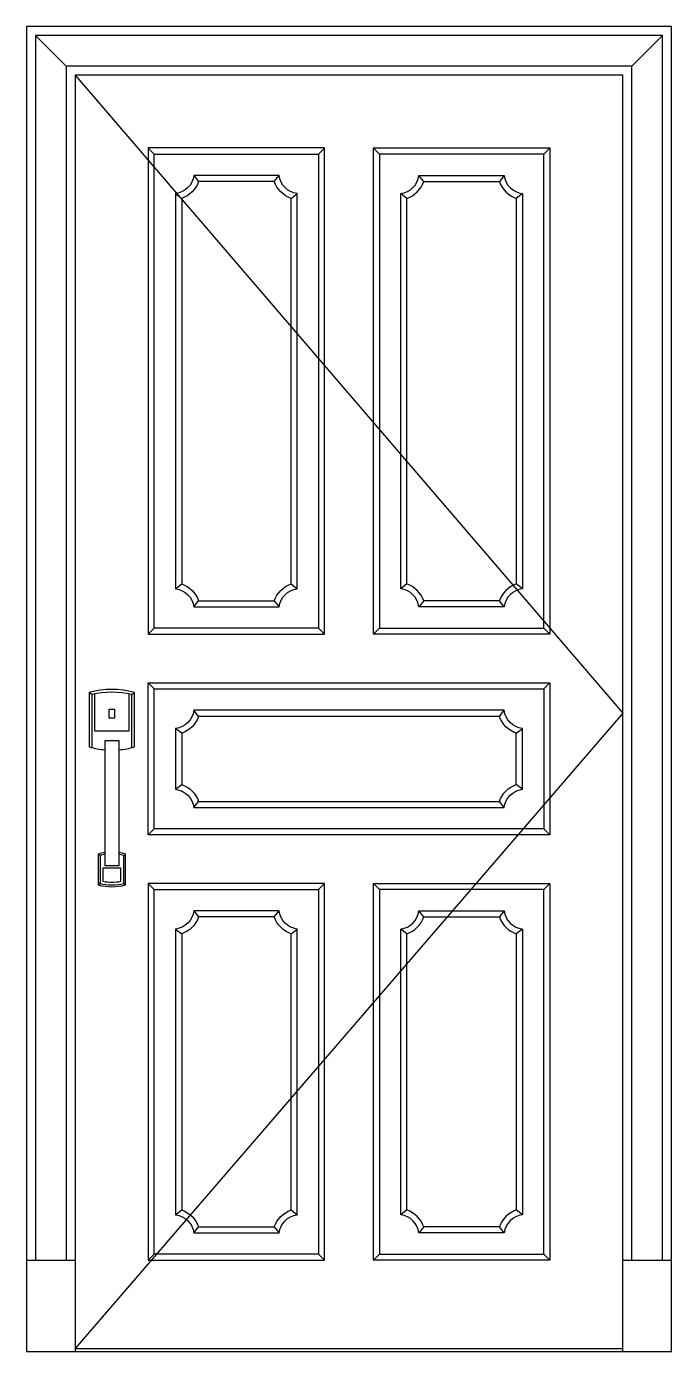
# Model space of a CAD drawing. Header units: metres. Extents: x 0 to 1060, y 0 to 2180.
import ezdxf

# ---------------------------------------------------------------- set-up
doc = ezdxf.new("R2010")
doc.units = ezdxf.units.M
for name, color, linetype in [('2', 2, 'Continuous'), ('3', 3, 'Continuous'), ('4', 4, 'Continuous'), ('7', 7, 'Continuous')]:
    doc.layers.add(name, color=color, linetype=linetype)

msp = doc.modelspace()

# ---------------------------------------------------------------- linework, layer by layer
at = {"layer": '2'}
msp.add_line((0, 0), (1060, 0), dxfattribs=at)
at = {"layer": '3'}
for p, q in [((65, 2115), (15, 2165)), ((995, 2115), (1045, 2165)), ((210, 1970.04), (200, 1980.04)), ((480, 1970.04), (490, 1980.04)), ((580, 1970.04), (570, 1980.04)), ((850, 1970.04), (860, 1980.04)), ((275, 1935.04), (282.84, 1925.04)), ((407.16, 1925.04), (415, 1935.04)), ((652.84, 1925.04), (645, 1935.04)), ((785, 1935.04), (777.16, 1925.04)), ((245, 1905.04), (255, 1897.21)), ((435, 1897.21), (445, 1905.04)), ((625, 1897.21), (615, 1905.04)), ((815, 1905.04), (805, 1897.21)), ((245, 1255.02), (255, 1262.86)), ((435, 1262.86), (445, 1255.02)), ((625, 1262.86), (615, 1255.02)), ((815, 1255.02), (805, 1262.86)), ((275, 1225.02), (282.84, 1235.02)), ((407.16, 1235.02), (415, 1225.02)), ((652.84, 1235.02), (645, 1225.02)), ((785, 1225.02), (777.16, 1235.02)), ((210, 1190.02), (200, 1180.02)), ((480, 1190.02), (490, 1180.02)), ((580, 1190.02), (570, 1180.02)), ((850, 1190.02), (860, 1180.02)), ((209.98, 1090.02), (199.98, 1100.02)), ((850, 1090.02), (860, 1100.02)), ((107.41, 1080.77), (102.93, 1084.21)), ((173.11, 1080.77), (177.59, 1084.21)), ((282.81, 1045.02), (274.98, 1055.02)), ((777.16, 1045.02), (785, 1055.02)), ((254.98, 1017.19), (244.98, 1025.02)), ((805, 1017.19), (815, 1025.02)), ((244.98, 925.02), (254.98, 932.86)), ((815, 925.02), (805, 932.86)), ((274.98, 895.02), (282.81, 905.02)), ((785, 895.02), (777.16, 905.02)), ((209.98, 860.02), (199.98, 850.02)), ((850, 860.02), (860, 850.02)), ((120.85, 816.22), (117.86, 818.52)), ((159.67, 816.22), (162.66, 818.52)), ((120.85, 770.06), (117.86, 767.76)), ((159.67, 770.06), (162.66, 767.76)), ((210, 760.02), (200, 770.02)), ((480, 760.02), (490, 770.02)), ((580, 760.02), (570, 770.02)), ((850, 760.02), (860, 770.02)), ((275, 725.02), (282.84, 715.02)), ((407.16, 715.02), (415, 725.02)), ((652.84, 715.02), (645, 725.02)), ((785, 725.02), (777.16, 715.02)), ((245, 695.02), (255, 687.19)), ((435, 687.19), (445, 695.02)), ((625, 687.19), (615, 695.02)), ((815, 695.02), (805, 687.19)), ((245, 225), (255, 232.84)), ((435, 232.84), (445, 225)), ((625, 232.84), (615, 225)), ((815, 225), (805, 232.84)), ((275, 195), (282.84, 205)), ((407.16, 205), (415, 195)), ((652.84, 205), (645, 195)), ((785, 195), (777.16, 205)), ((210, 160), (200, 150)), ((480, 160), (490, 150)), ((580, 160), (570, 150)), ((850, 160), (860, 150)), ((80, 5), (980, 5))]:
    msp.add_line(p, q, dxfattribs=at)
for points in [[(1045, 150), (1045, 2165), (15, 2165), (15, 150)], [(995, 150), (995, 2115), (65, 2115), (65, 150)], [(80, 2100), (980, 1050), (80, 5)], [(111.89, 1081.82), (111.89, 1021.1), (168.63, 1021.1), (168.63, 1081.82)]]:
    msp.add_lwpolyline(points, dxfattribs=at)
for points in [[(480, 1190.02), (210, 1190.02), (210, 1970.04), (480, 1970.04)], [(580, 1190.02), (850, 1190.02), (850, 1970.04), (580, 1970.04)], [(850, 1090.02), (850, 860.02), (209.98, 860.02), (209.98, 1090.02)], [(480, 160), (210, 160), (210, 760.02), (480, 760.02)], [(580, 160), (850, 160), (850, 760.02), (580, 760.02)]]:
    msp.add_lwpolyline(points, close=True, dxfattribs=at)
for points in [[(445, 1905.04, -0.34), (415, 1935.04), (275, 1935.04, -0.34), (245, 1905.04), (245, 1255.02, -0.34), (275, 1225.02), (415, 1225.02, -0.34), (445, 1255.02), (445, 1905.04)], [(615, 1905.04, 0.34), (645, 1935.04), (785, 1935.04, 0.34), (815, 1905.04), (815, 1255.02, 0.34), (785, 1225.02), (645, 1225.02, 0.34), (615, 1255.02), (615, 1905.04)], [(173.11, 993.45), (173.11, 1080.77, 0.12), (107.41, 1080.77), (107.41, 993.45)], [(274.98, 1055.02, -0.34), (244.98, 1025.02), (244.98, 925.02, -0.34), (274.98, 895.02), (785, 895.02, -0.34), (815, 925.02), (815, 1025.02, -0.34), (785, 1055.02), (274.98, 1055.02)], [(129.06, 817.82, 0.03), (120.85, 816.22), (120.85, 770.06, 0.12), (159.67, 770.06), (159.67, 816.22, 0.03), (151.46, 817.82)], [(445, 695.02, -0.34), (415, 725.02), (275, 725.02, -0.34), (245, 695.02), (245, 225, -0.34), (275, 195), (415, 195, -0.34), (445, 225), (445, 695.02)], [(615, 695.02, 0.34), (645, 725.02), (785, 725.02, 0.34), (815, 695.02), (815, 225, 0.34), (785, 195), (645, 195, 0.34), (615, 225), (615, 695.02)]]:
    msp.add_lwpolyline(points, format="xyb", dxfattribs=at)
msp.add_lwpolyline([(155.19, 795.38), (125.33, 795.38), (125.33, 773.64, 0.1), (155.19, 773.64), (155.19, 795.38)], format="xyb", close=True, dxfattribs=at)
at = {"layer": '4'}
msp.add_lwpolyline([(1060, 0), (1060, 2180), (0, 2180), (0, 0)], dxfattribs=at)
at = {"layer": '7'}
for p, q in [((0, 150), (80, 150)), ((980, 150), (1060, 150))]:
    msp.add_line(p, q, dxfattribs=at)
msp.add_lwpolyline([(980, 0), (980, 2100), (80, 2100), (80, 0)], dxfattribs=at)
for points in [[(200, 1180.02), (490, 1180.02), (490, 1980.37), (200, 1980.37)], [(860, 1180.02), (570, 1180.02), (570, 1980.37), (860, 1980.37)], [(860, 1100.02), (860, 850.02), (200, 850.02), (200, 1100.02)], [(135.34, 1042.45), (145.18, 1042.45), (145.18, 1056.49), (135.34, 1056.49)], [(129.06, 798.92), (129.06, 1005.19), (151.46, 1005.19), (151.46, 798.92)], [(200, 150), (490, 150), (490, 770.02), (200, 770.02)], [(860, 150), (570, 150), (570, 770.02), (860, 770.02)]]:
    msp.add_lwpolyline(points, close=True, dxfattribs=at)
for points in [[(435, 1897.21, -0.23), (407.16, 1925.04), (282.84, 1925.04, -0.23), (255, 1897.21), (255, 1262.86, -0.23), (282.84, 1235.02), (407.16, 1235.02, -0.23), (435, 1262.86)], [(625, 1897.21, 0.23), (652.84, 1925.04), (777.16, 1925.04, 0.23), (805, 1897.21), (805, 1262.86, 0.23), (777.16, 1235.02), (652.84, 1235.02, 0.23), (625, 1262.86)], [(282.81, 1045.02, -0.23), (254.98, 1017.19), (254.98, 932.86, -0.23), (282.81, 905.02), (777.16, 905.02, -0.23), (805, 932.86), (805, 1017.19, -0.23), (777.16, 1045.02)], [(435, 687.19, -0.23), (407.16, 715.02), (282.84, 715.02, -0.23), (255, 687.19), (255, 232.84, -0.23), (282.84, 205), (407.16, 205, -0.23), (435, 232.84)], [(625, 687.19, 0.23), (652.84, 715.02), (777.16, 715.02, 0.23), (805, 687.19), (805, 232.84, 0.23), (777.16, 205), (652.84, 205, 0.23), (625, 232.84)]]:
    msp.add_lwpolyline(points, format="xyb", close=True, dxfattribs=at)
for points in [[(151.46, 989.95, 0.05), (177.59, 994.62), (177.59, 1084.21, 0.14), (102.93, 1084.21), (102.93, 994.62, 0.05), (129.06, 989.95, 0.05)], [(129.06, 820.84, 0.03), (117.86, 818.52), (117.86, 767.76, 0.14), (162.66, 767.76), (162.66, 818.52, 0.03), (151.46, 820.84)]]:
    msp.add_lwpolyline(points, format="xyb", dxfattribs=at)

doc.saveas('drawing.dxf')
